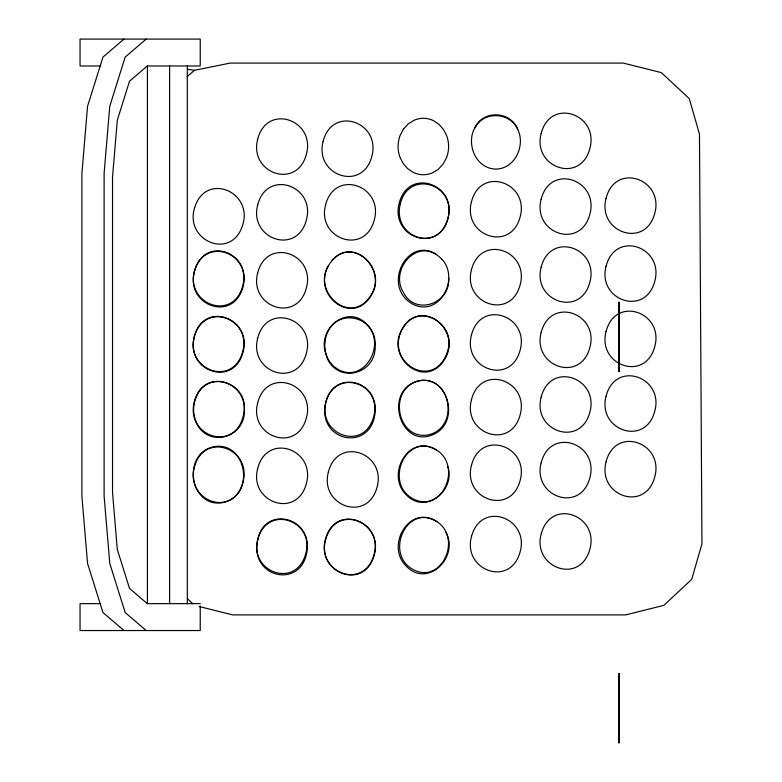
<?xml version="1.0" encoding="UTF-8"?>
<svg xmlns="http://www.w3.org/2000/svg" width="782" height="782" viewBox="0 0 782 782"><rect width="100%" height="100%" fill="white"/><g stroke="black" fill="none" stroke-linecap="round" stroke-linejoin="round"><path stroke-width="1.17" d="M448.721 278.167C450.442 303.719 414.871 316.514 403.141 291.872C390.355 271.403 414.137 240.103 436.483 254.551M402.134 329.124C384.597 358.361 426.728 391.508 445.427 358.029C461.624 329.163 420.912 296.994 402.134 329.124C384.314 363.552 434.772 391.723 447.656 351.04C456.923 323.005 417.226 300.796 402.437 328.684M328.323 265.821C311.392 295.156 353.317 327.619 371.861 294.374C387.51 267.102 349.965 234.258 330.102 263.221C309.447 291.481 351.812 328.372 371.558 294.149C386.562 269.565 354.031 236.311 332.203 260.22M474.85 128.062C483.286 110.761 510.108 111.885 517.723 129.362C525.934 145.902 514.321 170.017 494.586 169.049C474.948 167.602 465.613 142.617 475.378 126.821C484.078 109.529 510.988 111.415 517.723 129.362M123.996 39.1L102.95 57.106L87.545 106.313L81.905 173.516L81.905 496.12L87.545 563.333L102.95 612.531L123.996 630.536M146.205 39.1L125.159 57.106L109.754 106.313L104.114 173.516L104.114 496.12L109.754 563.333L125.159 612.531L146.205 630.536M100.683 65.981L80.047 65.981L80.047 39.1L200.231 39.1L200.231 65.981L147.309 65.981L129.519 81.211L117.3 120.223L112.53 177.055L112.53 492.582L117.3 549.414L129.519 588.426L147.309 603.655L200.231 603.655M187.103 76.616L194.552 70.312L230.182 63.088L623.264 63.088L661.367 72.618L689.265 98.64L699.479 134.191L701.953 543.783L691.738 579.335L663.85 605.356L625.737 614.887L232.655 614.887L199.166 606.509M417.011 381.323C382.124 391.899 401.723 452.651 436.18 433.023C460.618 418.829 446.16 372.662 417.05 381.313C449.992 372.721 460.598 425.887 429.65 434.548C397.921 442.074 387.373 391.01 416.571 381.518M225.226 502.024C191.492 511.32 180.388 456.131 212.049 447.118C244.971 438.995 256.105 491.751 225.998 501.682M100.683 603.655L80.047 603.655L80.047 630.536L200.231 630.536L200.231 605.991M187.475 69.275L194.552 70.312M436.366 449.933C406.2 432.075 384.568 481.536 411.459 497.909C441.615 515.768 463.257 466.307 436.366 449.933C409.25 432.925 385.761 473.98 405.682 494.165C424.45 515.582 455.681 491.155 447.9 466.795M436.845 521.614C407.324 503.227 385.037 551.76 411.312 568.494C440.833 586.881 463.12 538.348 436.845 521.614C410.11 503.94 385.79 544.428 405.262 565.054C426.669 589.814 460.207 556.94 445.623 531.877M441.547 258.881C412.006 229.488 380.032 283.074 410.912 303.084C438.291 319.721 460.979 278.705 441.419 258.676M187.572 598.856L192.802 603.733M187.299 65.981L187.299 603.655M169.626 65.981L169.626 603.655M147.417 65.981L147.417 603.655M619.061 302.233L619.061 371.606L619.061 302.233M400.14 204.454C392.476 238.793 439.611 253.212 448.213 217.699C456.434 183.799 408.37 167.025 399.143 203.379C390.218 237.425 438.8 254.619 447.959 217.992C456.913 184.269 408.429 168.404 400.14 204.454M244.453 409.035C245.939 440.745 201.991 449.22 194.542 417.06A31.016 31.016 0 0 1 196.79 395.77C208.481 369.915 245.802 382.339 244.453 409.035M194.317 271.882C185.471 305.772 233.73 323.122 243.124 286.486C251.413 251.618 203.867 234.561 194.317 271.882M194.317 337.159C185.324 371.176 233.916 388.273 243.124 351.773C252.029 318.323 204.229 299.995 194.366 336.27C184.894 369.827 232.87 387.911 242.664 351.734C252.215 317.609 203.457 300.747 194.317 337.159M194.317 401.821C185.324 435.838 233.916 452.944 243.124 416.435C252.117 382.427 203.525 365.321 194.317 401.821M194.317 467.45C185.334 501.154 233.505 518.642 242.899 482.377C252.361 448.164 203.672 430.774 194.317 467.45M257.679 139.264C248.686 173.281 297.277 190.388 306.485 153.878C315.478 119.861 266.887 102.755 257.679 139.264M257.679 205.001C248.686 239.009 297.277 256.115 306.485 219.615C315.478 185.598 266.887 168.492 257.679 205.001M257.679 272.947C248.686 306.964 297.277 324.071 306.485 287.561C315.478 253.554 266.887 236.447 257.679 272.947M257.679 338.235C248.686 372.242 297.277 389.348 306.485 352.838C315.478 318.831 266.887 301.725 257.679 338.235M257.679 402.896C248.686 436.913 297.277 454.01 306.485 417.51C315.478 383.493 266.887 366.387 257.679 402.896M257.679 468.526C248.686 502.533 297.277 519.639 306.485 483.139C315.478 449.122 266.887 432.016 257.679 468.526M323.113 141.415C314.129 175.432 362.711 192.538 371.929 156.029C380.912 122.012 332.33 104.905 323.113 141.415M325.566 205.001C316.583 239.018 365.174 256.125 374.382 219.615C383.375 185.608 334.784 168.501 325.566 205.001M325.566 338.235L324.706 345.536L325.439 351.714A27.028 27.028 0 0 0 336.182 368.205C362.477 385.78 386.767 346.201 367.843 325.586C349.026 302.761 317.248 328.069 325.566 352.848C332.77 384.607 376.181 376.963 375.243 345.536C376.181 314.12 332.77 306.466 325.566 338.235M325.566 402.906C316.993 443.042 373.503 452.651 375.243 410.208C376.23 379.407 334.237 370.541 326.211 401.293C316.573 434.137 363.532 452.583 373.552 417.099C383.346 382.975 334.491 366.807 325.566 402.906M471.438 201.903C462.445 235.91 511.037 253.016 520.245 216.506C529.238 182.499 480.647 165.393 471.438 201.903M471.438 269.849C462.445 303.866 511.037 320.972 520.245 284.462C529.238 250.445 480.647 233.339 471.438 269.849M471.438 335.126C462.445 369.143 511.037 386.249 520.245 349.74C529.238 315.733 480.647 298.626 471.438 335.126M471.438 399.798C462.445 433.805 511.037 450.911 520.245 414.411C529.238 380.394 480.647 363.288 471.438 399.798M471.438 465.427C462.445 499.434 511.037 516.54 520.245 480.031C529.238 446.023 480.647 428.917 471.438 465.427M541.154 133.536C532.161 167.544 580.752 184.65 589.96 148.15C598.953 114.133 550.362 97.027 541.154 133.536M541.154 199.273C532.161 233.28 580.752 250.387 589.96 213.887C598.953 179.87 550.362 162.764 541.154 199.273M541.154 267.219C532.161 301.236 580.752 318.342 589.96 281.833C598.953 247.826 550.362 230.719 541.154 267.219M541.154 332.506C532.161 366.514 580.752 383.62 589.96 347.11C598.953 313.103 550.362 295.997 541.154 332.506M541.154 397.168C532.161 431.175 580.752 448.282 589.96 411.782C598.953 377.765 550.362 360.658 541.154 397.168M541.154 462.797C532.161 496.805 580.752 513.911 589.96 477.401C598.953 443.394 550.362 426.288 541.154 462.797M606.06 198.335C597.067 232.352 645.658 249.458 654.876 212.948C663.859 178.931 615.278 161.825 606.06 198.335M606.06 266.291C597.067 300.298 645.658 317.404 654.876 280.894C663.859 246.887 615.278 229.781 606.06 266.291M606.06 331.568C597.067 365.575 645.658 382.681 654.876 346.172C663.859 312.165 615.278 295.058 606.06 331.568M606.06 396.23C597.067 430.247 645.658 447.353 654.876 410.843C663.859 376.826 615.278 359.72 606.06 396.23M606.06 461.859C597.067 495.876 645.658 512.982 654.876 476.473C663.859 442.456 615.278 425.349 606.06 461.859M328.391 471.947C319.193 505.856 367.648 523.402 377.11 486.942C386.318 453.032 337.863 435.486 328.391 471.947M257.845 539.238C248.383 579.022 304.628 590.361 307.346 547.869C309.056 516.423 264.893 506.296 257.845 539.238C248.969 571.378 294.902 589.208 305.351 554.946C316.221 521.105 267.718 503.178 257.845 539.238M325.732 539.248C316.016 572.903 364.138 591.485 374.216 555.152C383.864 521.868 336.25 502.357 325.635 538.534C315.478 571.935 363.249 591.388 373.855 555.22C384.079 521.447 335.801 502.924 325.732 539.248M471.595 536.139C461.879 569.804 510.001 588.377 520.089 552.053C529.805 518.388 481.683 499.815 471.595 536.139M541.31 533.51C531.594 567.175 579.716 585.747 589.794 549.423C599.52 515.758 551.398 497.186 541.31 533.51M194.65 270.474C184.972 303.748 232.547 322.272 242.606 286.329C252.254 253.26 205.089 235.538 194.65 270.474M194.601 207.787C184.239 241.12 231.922 260.983 242.772 224.835C253.133 191.502 205.461 171.629 194.601 207.787M403.61 128.893L400.198 135.198A31.26 31.26 0 0 0 399.807 156.791L402.984 163.252L407.559 168.56L413.199 172.372A22.854 22.854 0 0 0 432.534 172.812L438.311 169.254L443.071 164.152L446.483 157.847A31.26 31.26 0 0 0 446.874 136.244L443.687 129.792L439.122 124.475L433.472 120.672A22.854 22.854 0 0 0 414.137 120.233L408.36 123.791L403.61 128.893M619.061 742.9L618.982 673.546L619.061 742.9"/></g></svg>
